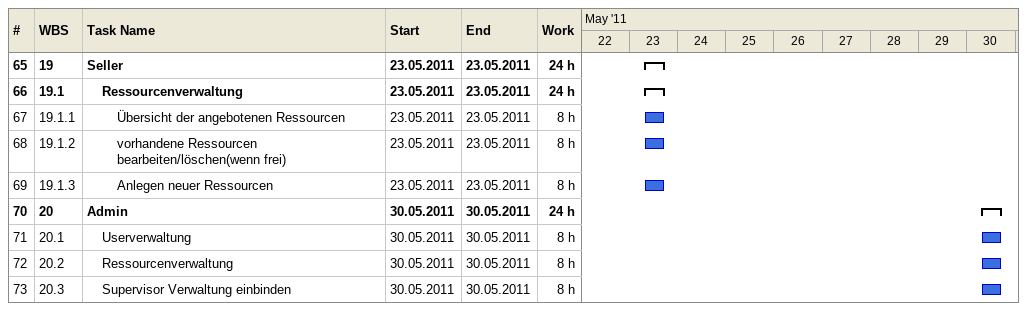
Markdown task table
| ID | WBS | Task | Start | Finish | Work (h) |
|---|---|---|---|---|---|
| 65 | 19 | **Seller** | 2011-05-23 | 2011-05-23 | 24 |
| 66 | 19.1 | **Ressourcenverwaltung** | 2011-05-23 | 2011-05-23 | 24 |
| 67 | 19.1.1 | Übersicht der angebotenen Ressourcen | 2011-05-23 | 2011-05-23 | 8 |
| 68 | 19.1.2 | vorhandene Ressourcen bearbeiten/löschen(wenn frei) | 2011-05-23 | 2011-05-23 | 8 |
| 69 | 19.1.3 | Anlegen neuer Ressourcen | 2011-05-23 | 2011-05-23 | 8 |
| 70 | 20 | **Admin** | 2011-05-30 | 2011-05-30 | 24 |
| 71 | 20.1 | Userverwaltung | 2011-05-30 | 2011-05-30 | 8 |
| 72 | 20.2 | Ressourcenverwaltung | 2011-05-30 | 2011-05-30 | 8 |
| 73 | 20.3 | Supervisor Verwaltung einbinden | 2011-05-30 | 2011-05-30 | 8 |
